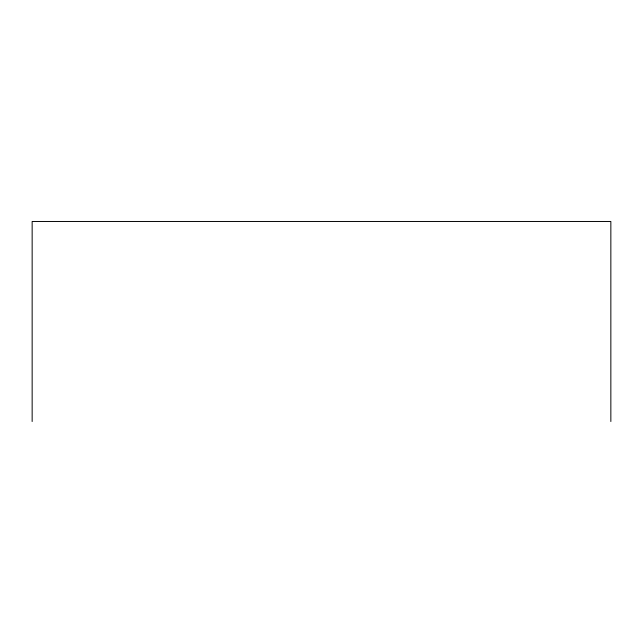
<?xml version="1.0" encoding="UTF-8"?>
<svg xmlns="http://www.w3.org/2000/svg" width="643" height="643" viewBox="0 0 643 643"><rect width="100%" height="100%" fill="white"/><g stroke="black" fill="none" stroke-linecap="round" stroke-linejoin="round"><path stroke-width="0.96" d="M610.85 421.527L610.85 221.473L32.15 221.473L32.15 421.527"/></g></svg>
